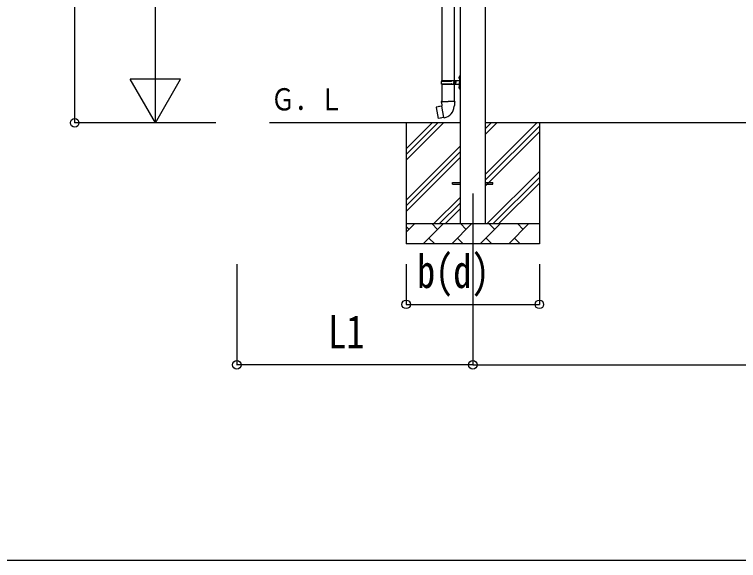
# Model space of a CAD drawing. Units: millimetres, scale not verified. Extents: x -21025 to 21025, y -14850 to 14850.
# Drawn here: x 42 to 3630, y -6008 to -3301 of the extents above; entities that cross this region are included whole.
import ezdxf
from ezdxf.enums import TextEntityAlignment as Align

# ---------------------------------------------------------------- set-up
doc = ezdxf.new("R2010")
doc.units = ezdxf.units.MM
doc.header["$LTSCALE"] = 60
for name, color, linetype in [('0-3_YKK_11', 7, 'Continuous'), ('0-4_YKK_12', 2, 'Continuous'), ('0-5_YKK_13', 4, 'Continuous'), ('0-6_YKK_A1', 4, 'Continuous'), ('0-7_YKK_D', 6, 'Continuous')]:
    doc.layers.add(name, color=color, linetype=linetype)
doc.styles.add('ＭＳ ゴシック', font='')
doc.styles.get('ＭＳ ゴシック').set_extended_font_data('MS Gothic')

msp = doc.modelspace()

# ---------------------------------------------------------------- linework, layer by layer
at = {"layer": '0-3_YKK_11'}
msp.add_line((7793.66, -6007.96), (-18292.42, -6007.96), dxfattribs=at)
at = {"layer": '0-4_YKK_12'}
msp.add_line((2312.86, -4187.96), (2312.86, -4687.96), dxfattribs=at)
at = {"layer": '0-5_YKK_13'}
for p, q in [((2160.36, -2724.45), (2160.36, -3628.96)), ((2220.36, -2724.45), (2220.36, -3628.96)), ((2244.05, -3611.81), (2246.1, -3612.81)), ((2245.32, -3609.81), (2245.96, -3609.81)), ((2245.32, -3609.81), (2245.32, -3618.11)), ((2245.32, -3618.11), (2245.96, -3618.11)), ((2245.96, -3609.81), (2245.96, -3618.11)), ((2245.96, -3609.81), (2246.36, -3610.21)), ((2245.96, -3618.11), (2246.36, -3617.71)), ((2246.1, -3612.81), (2246.71, -3613.96)), ((2246.36, -3605.96), (2249.36, -3604.46)), ((2246.36, -3605.96), (2246.36, -3637.96)), ((2246.36, -3610.21), (2246.36, -3617.71)), ((2249.36, -3604.46), (2249.36, -3637.96)), ((2249.36, -3604.46), (2250.36, -3604.46)), ((2250.36, -3604.46), (2250.36, -3637.96)), ((2157.36, -3630.96), (2207.69, -3630.96)), ((2157.36, -3644.96), (2207.69, -3644.96)), ((2158.36, -3628.96), (2244.36, -3628.96)), ((2158.36, -3628.96), (2158.36, -3630.96)), ((2158.36, -3646.96), (2158.36, -3644.96)), ((2158.36, -3646.96), (2244.36, -3646.96)), ((2160.36, -3646.96), (2160.36, -3731.88)), ((2217.36, -3628.96), (2217.36, -3633.46)), ((2217.36, -3633.46), (2219.36, -3633.46)), ((2217.36, -3646.96), (2217.36, -3642.46)), ((2217.36, -3642.46), (2219.36, -3642.46)), ((2219.36, -3633.46), (2219.36, -3637.96)), ((2219.36, -3642.46), (2219.36, -3637.96)), ((2220.36, -3646.96), (2220.36, -3731.88)), ((2225.36, -3628.96), (2225.36, -3637.96)), ((2225.36, -3633.46), (2228.36, -3633.46)), ((2225.36, -3646.96), (2225.36, -3637.96)), ((2225.36, -3642.46), (2228.36, -3642.46)), ((2228.36, -3633.46), (2228.36, -3637.96)), ((2228.36, -3642.46), (2228.36, -3637.96)), ((2245.32, -3657.81), (2245.96, -3657.81)), ((2245.32, -3657.81), (2245.32, -3666.11)), ((2245.96, -3657.81), (2245.96, -3666.11)), ((2245.96, -3657.81), (2246.36, -3658.21)), ((2246.36, -3669.96), (2246.36, -3637.96)), ((2246.36, -3658.21), (2246.36, -3665.71)), ((2249.36, -3671.46), (2249.36, -3637.96)), ((2250.36, -3671.46), (2250.36, -3637.96)), ((2244.05, -3659.81), (2246.1, -3660.81)), ((2245.32, -3666.11), (2245.96, -3666.11)), ((2245.96, -3666.11), (2246.36, -3665.71)), ((2246.1, -3660.81), (2246.71, -3661.96)), ((2246.36, -3669.96), (2249.36, -3671.46)), ((2249.36, -3671.46), (2250.36, -3671.46)), ((2131.9, -3760.34), (2131.09, -3761.51)), ((2131.09, -3761.51), (2140.71, -3816.06)), ((2159.77, -3755.09), (2131.9, -3760.34)), ((2144.64, -3757.73), (2144.43, -3757.97)), ((2158.51, -3731.88), (2156.36, -3732.67)), ((2156.36, -3732.67), (2156.36, -3736.28)), ((2156.36, -3736.28), (2158.6, -3737.1)), ((2158.51, -3731.88), (2190.36, -3731.88)), ((2158.51, -3731.88), (2158.6, -3737.1)), ((2158.6, -3737.1), (2158.86, -3751.88)), ((2158.86, -3751.88), (2160.21, -3753.88)), ((2170.12, -3812.38), (2159.99, -3754.91)), ((2160.01, -3754.09), (2160.01, -3754.79)), ((2160.21, -3753.88), (2160.18, -3753.89)), ((2222.21, -3731.88), (2190.36, -3731.88)), ((2220.55, -3753.83), (2220.47, -3755.99)), ((2221.86, -3751.88), (2220.55, -3753.83)), ((2224.36, -3736.28), (2222.12, -3737.1)), ((2222.21, -3731.88), (2224.36, -3732.67)), ((2224.36, -3732.67), (2224.36, -3736.28)), ((2154.73, -3814.98), (2154.45, -3814.82)), ((2170.42, -3813.14), (2170.18, -3812.48)), ((2212.86, -4133.46), (2250.36, -4133.46)), ((2212.86, -4142.46), (2212.86, -4133.46)), ((2212.86, -4142.46), (2250.36, -4142.46)), ((2375.36, -4133.46), (2412.86, -4133.46)), ((2375.36, -4142.46), (2412.86, -4142.46)), ((2412.86, -4142.46), (2412.86, -4133.46))]:
    msp.add_line(p, q, dxfattribs=at)
for points in [[(2244.05, -3616.1), (2246.1, -3615.11), (2246.71, -3613.96)], [(2244.05, -3664.1), (2246.1, -3663.11), (2246.71, -3661.96)], [(2146.88, -3757.51), (2146.6, -3757.36), (2144.64, -3757.73)], [(2222.21, -3731.88), (2222.12, -3737.1), (2221.86, -3751.88)], [(2169.85, -3812.29), (2141.87, -3816.89), (2140.71, -3816.06)], [(2156.92, -3814.41), (2156.71, -3814.65), (2154.73, -3814.98)]]:
    msp.add_lwpolyline(points, dxfattribs=at)
for centre, radius, start, end in [((2249.65, -3613.96), 6, 136.21765, 223.78235), ((2206.11, -3637.96), 49.25, 171.82876, 180.00002), ((2206.11, -3637.96), 49.25, 180.00002, 188.17127), ((2207.69, -3628.96), 2, 270, 359.99998), ((2207.69, -3646.96), 2, 0.00005, 90.00004), ((2249.65, -3661.96), 6, 136.21765, 223.78235), ((2244.36, -3626.96), 2, 270, 359.99998), ((2244.36, -3648.96), 2, 0.00005, 90.00004), ((2159.71, -3754.79), 0.3, 280.66842, 0), ((2160.21, -3754.09), 0.2, 100, 180), ((2160.21, -3753.88), 60.3, 279.96938, 358), ((2169.9, -3812.58), 0.3, 20, 99.33158), ((2170.61, -3813.08), 0.2, 200, 279.96938)]:
    msp.add_arc(centre, radius, start, end, dxfattribs=at)
at = {"layer": '0-6_YKK_A1'}
for p, q in [((2250.36, -1540.46), (2250.36, -4337.96)), ((2375.36, -4337.96), (2375.36, -1540.46)), ((2250.36, -3837.96), (1306.2, -3837.96)), ((1982.86, -3837.96), (1982.86, -4437.96)), ((1982.86, -4023.01), (2167.91, -3837.96)), ((1982.86, -3994.72), (2139.62, -3837.96)), ((1982.86, -3966.44), (2111.34, -3837.96)), ((5350.36, -3837.96), (2375.36, -3837.96)), ((2375.36, -4093.06), (2630.46, -3837.96)), ((2375.36, -3895.07), (2432.47, -3837.96)), ((2375.36, -3866.78), (2404.18, -3837.96)), ((2642.86, -3837.96), (2642.86, -4437.96)), ((2375.36, -4121.34), (2642.86, -3853.84)), ((2375.36, -4149.62), (2642.86, -3882.12)), ((1982.86, -4221), (2250.36, -3953.5)), ((1982.86, -4249.28), (2250.36, -3981.78)), ((1982.86, -4277.57), (2250.36, -4010.07)), ((2385.01, -4337.96), (2642.86, -4080.11)), ((2413.3, -4337.96), (2642.86, -4108.4)), ((2441.58, -4337.96), (2642.86, -4136.68)), ((2120.46, -4337.96), (2250.36, -4208.06)), ((2148.74, -4337.96), (2250.36, -4236.34)), ((2177.02, -4337.96), (2250.36, -4264.62)), ((1982.86, -4337.96), (2642.86, -4337.96)), ((1982.86, -4380.85), (2025.75, -4337.96)), ((2067.17, -4437.96), (2167.17, -4337.96)), ((2138.62, -4366.51), (2110.06, -4337.96)), ((2208.59, -4437.96), (2308.59, -4337.96)), ((2280.04, -4366.51), (2251.49, -4337.96)), ((2350.01, -4437.96), (2450.01, -4337.96)), ((2421.46, -4366.51), (2392.91, -4337.96)), ((2491.44, -4437.96), (2591.44, -4337.96)), ((2562.88, -4366.51), (2534.33, -4337.96)), ((2639.57, -4337.96), (2642.86, -4334.67)), ((1997.2, -4366.51), (1982.86, -4352.17)), ((2095.72, -4409.4), (2124.28, -4437.96)), ((2237.15, -4409.4), (2265.7, -4437.96)), ((2378.57, -4409.4), (2407.12, -4437.96)), ((2519.99, -4409.4), (2548.54, -4437.96)), ((2642.86, -4437.96), (1982.86, -4437.96))]:
    msp.add_line(p, q, dxfattribs=at)
at = {"layer": '0-7_YKK_D'}
for p, q in [((340.21, -3837.96), (340.21, -1200.34)), ((740.21, -3587.96), (740.21, -1787.96)), ((740.21, -3837.96), (740.21, -3404.94)), ((740.21, -3837.96), (615.21, -3621.45)), ((865.21, -3621.45), (615.21, -3621.45)), ((740.21, -3837.96), (865.21, -3621.45)), ((1040.21, -3837.96), (339.21, -3837.96)), ((1040.21, -3837.96), (739.21, -3837.96)), ((1144.16, -4538.96), (1144.16, -5038.96)), ((1982.86, -4537.96), (1982.86, -4738.96)), ((2642.86, -4537.96), (2642.86, -4738.96)), ((2312.86, -4688.96), (2312.86, -5038.96)), ((2312.86, -4688.96), (2312.86, -5038.96)), ((1982.86, -4737.96), (2642.86, -4737.96)), ((2312.86, -5037.96), (1144.16, -5037.96)), ((2312.86, -5037.96), (5412.86, -5037.96))]:
    msp.add_line(p, q, dxfattribs=at)
for centre in [(340.21, -3837.96), (1982.86, -4737.96), (2642.86, -4737.96), (1144.16, -5037.96), (2312.86, -5037.96), (2312.86, -5037.96)]:
    msp.add_circle(centre, 21.25, dxfattribs=at)

# ---------------------------------------------------------------- texts
at = {"layer": '0-6_YKK_A1', "style": 'ＭＳ ゴシック', "width": 0.8}
msp.add_text('Ｇ．Ｌ', height=110, dxfattribs=at).set_placement((1312.22, -3809.51), align=Align.BOTTOM_LEFT)
at = {"layer": '0-7_YKK_D', "style": 'ＭＳ ゴシック', "width": 0.8}
for s, p in [('b(d)', (2036.86, -4705.96)), ('L1', (1596.51, -5005.96))]:
    msp.add_text(s, height=165, dxfattribs=at).set_placement(p, align=Align.BOTTOM_LEFT)

doc.saveas('drawing.dxf')
